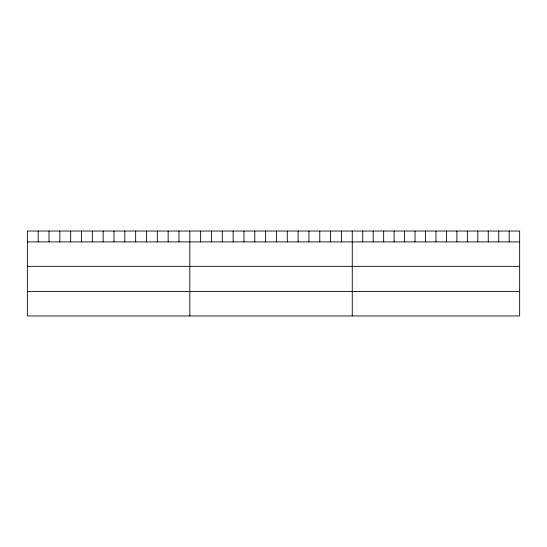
<?xml version="1.0" encoding="UTF-8"?>
<svg xmlns="http://www.w3.org/2000/svg" width="547" height="547" viewBox="0 0 547 547"><rect width="100%" height="100%" fill="white"/><g stroke="black" fill="none" stroke-linecap="round" stroke-linejoin="round"><path stroke-width="0.82" d="M519.65 241.897L519.65 315.961L27.35 315.961L27.35 231.039L519.65 231.039L519.65 241.897L27.35 241.897M27.35 266.341L519.65 266.341M27.35 291.524L519.65 291.524M509.189 231.039L509.189 241.897M498.727 231.039L498.727 241.897M488.266 231.039L488.266 241.897M477.804 231.039L477.804 241.897M467.343 231.039L467.343 241.897M456.882 231.039L456.882 241.897M446.42 231.039L446.42 241.897M435.959 231.039L435.959 241.897M425.498 231.039L425.498 241.897M415.036 231.039L415.036 241.897M404.575 231.039L404.575 241.897M394.113 231.039L394.113 241.897M383.652 231.039L383.652 241.897M373.191 231.039L373.191 241.897M362.729 231.039L362.729 241.897M352.268 231.039L352.268 315.961M341.437 231.039L341.437 241.897M330.607 231.039L330.607 241.897M319.776 231.039L319.776 241.897M308.946 231.039L308.946 241.897M298.115 231.039L298.115 241.897M287.284 231.039L287.284 241.897M276.454 231.039L276.454 241.897M265.623 231.039L265.623 241.897M254.793 231.039L254.793 241.897M243.962 231.039L243.962 241.897M233.131 231.039L233.131 241.897M222.301 231.039L222.301 241.897M211.47 231.039L211.47 241.897M200.64 231.039L200.64 241.897M189.809 231.039L189.809 315.961M178.978 231.039L178.978 241.897M168.148 231.039L168.148 241.897M157.317 231.039L157.317 241.897M146.487 231.039L146.487 241.897M135.656 231.039L135.656 241.897M124.825 231.039L124.825 241.897M113.995 231.039L113.995 241.897M103.164 231.039L103.164 241.897M92.334 231.039L92.334 241.897M81.503 231.039L81.503 241.897M70.672 231.039L70.672 241.897M59.842 231.039L59.842 241.897M49.011 231.039L49.011 241.897M38.181 231.039L38.181 241.897"/></g></svg>
